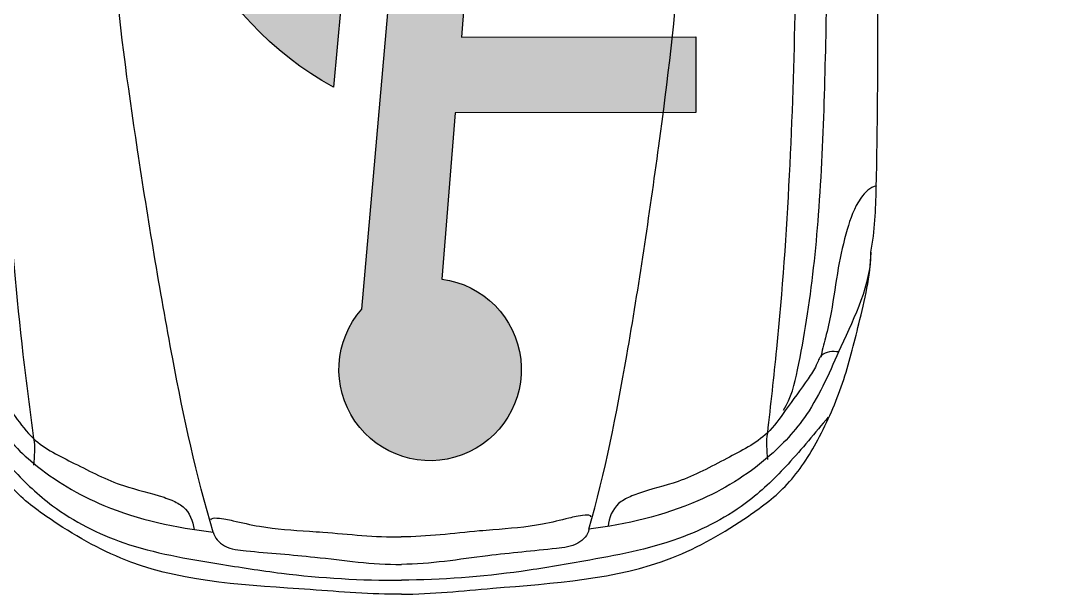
# Model space of a CAD drawing. Header units: millimetres. Extents: x 2508 to 2607, y 837 to 997.
# Drawn here: x 2547.629 to 2549.457, y 868.647 to 869.672 of the extents above; entities that cross this region are included whole.
import ezdxf

# ---------------------------------------------------------------- set-up
doc = ezdxf.new("R2010")
doc.units = ezdxf.units.MM

# ---------------------------------------------------------------- blocks, each defined once
blk = doc.blocks.new('AUDI_A4_P')
for points, knots in [([(-2.563837944040699, 2.842170943040401e-14), (-2.563837944040699, 0.05437335580077729), (-2.548287758932304, 0.2152588656675221), (-2.538324332763068, 0.4363731530283701), (-2.44309680021513, 0.6030368540099289), (-2.374675787274725, 0.6955872826237623), (-2.290350738688403, 0.7496787601176322), (-2.193926279207517, 0.7929430294952056), (-2.080824618208567, 0.821365300283702), (-2.002496856828827, 0.8415258398373737), (-1.959250107420871, 0.8423688513009893)], [0, 0, 0, 0, 0.1603904307779931, 0.4790329835027906, 0.6329673086489137, 0.7220153483891468, 0.817473764042787, 0.9275619858686533, 1.037330167210941, 1.167094244499252, 1.167094244499252, 1.167094244499252, 1.167094244499252]), ([(-1.959250107420871, 0.8423688513009893), (-2.018322871810369, 0.8411096111508982), (-2.11533360927001, 0.7912266638544736), (-2.24305396249656, 0.7372447927089922), (-2.338395197950149, 0.647851667943371), (-2.416562718818966, 0.5171648707894292), (-2.442112176360013, 0.4018564167063516), (-2.450222307800004, 0.3353044347013281)], [0, 0, 0, 0, 0.1772572169944382, 0.3124950623797501, 0.4151677555159922, 0.5597242986382909, 0.7575411745586411, 0.7575411745586411, 0.7575411745586411, 0.7575411745586411]), ([(-2.137086799449207, 0.7833590454596049), (-2.13533637403782, 0.7731895408233243), (-2.13690767263364, 0.7515781965226722), (-2.164043654223917, 0.7432403192552783), (-2.195709197194788, 0.7205327959127317), (-2.235841844045524, 0.6911928677146761), (-2.292276161678444, 0.650535975799329), (-2.326818603986453, 0.5785086880948711), (-2.367683947339174, 0.5032913861628288), (-2.380021935936441, 0.4414823692966365), (-2.393790313919055, 0.4062133099828884), (-2.40664543452408, 0.3808154986034822), (-2.430505123229182, 0.3710050909504616), (-2.445251692980946, 0.3695068570347075)], [0, 0, 0, 0, 0.0304541480921748, 0.05028178507099359, 0.07860894539906349, 0.1479133425514591, 0.1986294419780843, 0.2831705259150275, 0.3780326235377002, 0.4523267187032063, 0.4667808565054015, 0.4902598508912857, 0.534719762581449, 0.534719762581449, 0.534719762581449, 0.534719762581449]), ([(-2.253173446179858, 0.7638997046521467), (-2.281358901301587, 0.7403191966257623), (-2.333742839194997, 0.6964937603284795), (-2.415114187758718, 0.6128576003419255), (-2.478992096891886, 0.4879114397775766), (-2.503868779509048, 0.3456269910570029), (-2.531278467611173, 0.1809565042950965), (-2.538721082282279, 0.07147383219276549), (-2.538721082282279, 2.842170943040401e-14)], [0, 0, 0, 0, 0.1095129170793831, 0.2035346891517348, 0.3452507070238457, 0.5161382152736875, 0.6275464432815605, 0.8383798297061791, 0.8383798297061791, 0.8383798297061791, 0.8383798297061791]), ([(-1.246460763952086, 0.7063355083302554), (-1.336035712610396, 0.7126743155390045), (-1.527883551737432, 0.7114600925151251), (-1.822649728568592, 0.6991643176883144), (-2.077758723498221, 0.6799619987886558), (-2.23055464119426, 0.6609249276550315), (-2.280552786391354, 0.6550861281943412)], [0, 0, 0, 0, 0.2693745823607027, 0.5745351499600935, 0.8853386944333168, 1.036318733182858, 1.036318733182858, 1.036318733182858, 1.036318733182858]), ([(-2.450222307800004, 0.3353044347013281), (-2.3486052819012, 0.3652295841976354), (-2.120629835234695, 0.4115087746484392), (-1.775855358958495, 0.4652922668164194), (-1.534323017994836, 0.4973306516103264), (-1.417451471569848, 0.5051884619513203)], [0, 0, 0, 0, 0.3173741157027127, 0.6957599244951329, 1.047139902929263, 1.047139902929263, 1.047139902929263, 1.047139902929263]), ([(-2.450222307800004, 0.3353044347013281), (-2.460583023821641, 0.3336229189086453), (-2.480276620640325, 0.314225514452886), (-2.487364044949686, 0.2488482039194366), (-2.495617653994373, 0.1439618999096979), (-2.510464645476929, 0.051650748880121), (-2.510464645476929, 2.842170943040401e-14)], [0, 0, 0, 0, 0.03147543234786626, 0.07020573484824086, 0.1915752963623704, 0.3439345859606978, 0.3439345859606978, 0.3439345859606978, 0.3439345859606978]), ([(-2.428337341542942, 0.3397419192500024), (-2.424731947100383, 0.3384389586052805), (-2.425391076129586, 0.3199675193514793), (-2.431267624638224, 0.2949651472310109), (-2.445051363615789, 0.2384983280259689), (-2.44826801434516, 0.1855413683888969), (-2.45482863450178, 0.101172570156308), (-2.461486814710725, 0.04672043345973975), (-2.461486814710725, 2.842170943040401e-14)], [0, 0, 0, 0, 0.01147876698578918, 0.04034717293104761, 0.08758380894034623, 0.1755608494370627, 0.1991500640022755, 0.336965917711904, 0.336965917711904, 0.336965917711904, 0.336965917711904]), ([(-2.563837944040699, 2.842170943040401e-14), (-2.563837944040699, -0.05437335580072045), (-2.548287758932304, -0.2152588656674368), (-2.538324332763068, -0.4363731530283133), (-2.44309680021513, -0.6030368540098436), (-2.374675787274725, -0.6955872826237055), (-2.290350738688403, -0.7496787601176038), (-2.193926279207517, -0.7929430294951771), (-2.080824618208567, -0.8213653002835599), (-2.002496856828827, -0.8415258398373169), (-1.959250107420871, -0.8423688513009324)], [0, 0, 0, 0, 0.1603904307779931, 0.4790329835027906, 0.6329673086489137, 0.7220153483891468, 0.817473764042787, 0.9275619858686533, 1.037330167210941, 1.167094244499252, 1.167094244499252, 1.167094244499252, 1.167094244499252]), ([(-2.253173446179858, -0.7638997046520899), (-2.281358901301587, -0.7403191966257339), (-2.33374283919494, -0.6964937603284227), (-2.415114187758661, -0.6128576003418686), (-2.47899209689183, -0.4879114397775481), (-2.503868779509105, -0.3456269910569176), (-2.53127846761106, -0.180956504295068), (-2.538721082282279, -0.07147383219270864), (-2.538721082282279, 2.842170943040401e-14)], [0, 0, 0, 0, 0.1095129170793831, 0.2035346891517555, 0.3452507070238414, 0.5161382152736831, 0.6275464432815561, 0.8383798297061746, 0.8383798297061746, 0.8383798297061746, 0.8383798297061746]), ([(-2.450222307800004, -0.3353044347012712), (-2.460583023821641, -0.3336229189085884), (-2.480276620640382, -0.3142255144527724), (-2.487364044949572, -0.2488482039193798), (-2.495617653994429, -0.1439618999095842), (-2.510464645476929, -0.05165074888003574), (-2.510464645476929, 2.842170943040401e-14)], [0, 0, 0, 0, 0.03147543234786626, 0.07020573484826843, 0.191575296362398, 0.3439345859606971, 0.3439345859606971, 0.3439345859606971, 0.3439345859606971]), ([(-2.428337341542942, -0.3397419192499456), (-2.424731947100383, -0.3384389586052237), (-2.425391076129699, -0.319967519351394), (-2.431267624638053, -0.2949651472309256), (-2.445051363615903, -0.2384983280259405), (-2.448268014345047, -0.1855413683888685), (-2.454828634501951, -0.1011725701562511), (-2.461486814710725, -0.04672043345968291), (-2.461486814710725, 2.842170943040401e-14)], [0, 0, 0, 0, 0.01147876698581657, 0.040347172931047, 0.08758380894034562, 0.175560849437062, 0.1991500640022749, 0.3369659177119034, 0.3369659177119034, 0.3369659177119034, 0.3369659177119034]), ([(-1.959250107420871, -0.8423688513009324), (-2.018322871810369, -0.8411096111508414), (-2.115333609269896, -0.7912266638544168), (-2.243053962496674, -0.7372447927089638), (-2.338395197950149, -0.6478516679432857), (-2.416562718818909, -0.5171648707894008), (-2.442112176360013, -0.4018564167062948), (-2.450222307800004, -0.3353044347012712)], [0, 0, 0, 0, 0.1772572169944382, 0.3124950623797501, 0.4151677555160113, 0.5597242986382858, 0.757541174558636, 0.757541174558636, 0.757541174558636, 0.757541174558636]), ([(-2.450222307800004, -0.3353044347012712), (-2.3486052819012, -0.3652295841975786), (-2.120629835234695, -0.4115087746483255), (-1.775855358958495, -0.4652922668163342), (-1.534323017994836, -0.4973306516102696), (-1.417451471569848, -0.5051884619512634)], [0, 0, 0, 0, 0.3173741157027127, 0.6957599244951329, 1.047139902929263, 1.047139902929263, 1.047139902929263, 1.047139902929263]), ([(-2.137086799449207, -0.7833590454595196), (-2.13533637403782, -0.773189540823239), (-2.13690767263364, -0.7515781965226438), (-2.164043654223917, -0.7432403192551646), (-2.195709197194674, -0.7205327959126748), (-2.235841844045694, -0.6911928677146193), (-2.29227616167833, -0.6505359757992437), (-2.326818603986567, -0.5785086880947574), (-2.367683947339174, -0.5032913861629709), (-2.380021935936554, -0.4414823692964376), (-2.393790313919055, -0.4062133099828884), (-2.406645434524194, -0.3808154986033969), (-2.430505123229182, -0.3710050909503764), (-2.445251692980946, -0.3695068570346223)], [0, 0, 0, 0, 0.03045414809214692, 0.05028178507097918, 0.07860894539903426, 0.1479133425514299, 0.1986294419780729, 0.2831705259149921, 0.3780326235376648, 0.4523267187031709, 0.4667808565053925, 0.4902598508912522, 0.5347197625814276, 0.5347197625814276, 0.5347197625814276, 0.5347197625814276]), ([(-1.246460763952086, -0.7063355083301701), (-1.336035712610396, -0.7126743155389192), (-1.527883551737546, -0.7114600925150114), (-1.822649728568479, -0.699164317688286), (-2.077758723498391, -0.6799619987886558), (-2.23055464119426, -0.6609249276549463), (-2.280552786391354, -0.6550861281942559)], [0, 0, 0, 0, 0.2693745823607027, 0.5745351499600924, 0.8853386944333157, 1.03631873318286, 1.03631873318286, 1.03631873318286, 1.03631873318286]), ([(-2.240164469526746, -0.6841416137388023), (-2.219058507819796, -0.6984816541037446), (-2.163468181360201, -0.7117049489575322), (-2.047848742448025, -0.733462835963735), (-1.883566904407985, -0.7523980508318004), (-1.678476957188593, -0.7623332406075178), (-1.447043723513957, -0.7688332151982991), (-1.217705946222395, -0.7708589175603322), (-1.059165210111303, -0.7713646045173164), (-0.9898747758275022, -0.7722711088951542)], [0, 0, 0, 0, 0.07614764418993573, 0.1659032532427238, 0.3556719840498815, 0.5698710681021171, 0.7823249081538506, 1.050047116179755, 1.257935617189636, 1.257935617189636, 1.257935617189636, 1.257935617189636]), ([(-1.841140827950198, -0.8531794262073902), (-1.842989882280051, -0.8415661671751309), (-1.869368963206796, -0.8165379292992441), (-1.920792583120715, -0.7984031861791152), (-1.990259181801605, -0.781992990363932), (-2.055379905895336, -0.773627584290324), (-2.108638956484185, -0.7613111230103868), (-2.135134383675052, -0.7539158593170328), (-2.146929802105603, -0.7507505894337498)], [0, 0, 0, 0, 0.03470298838327805, 0.09597610129668976, 0.1659335997507608, 0.2471559363124847, 0.2929944240067189, 0.3295917587112938, 0.3295917587112938, 0.3295917587112938, 0.3295917587112938]), ([(-1.959250107420871, -0.8423688513009324), (-1.921689458626986, -0.8499807637150809), (-1.775334732229908, -0.8558473229782919), (-1.524491532859656, -0.8587852415998896), (-1.219362869446968, -0.8565412138315764), (-1.02187368644752, -0.8597483509347512), (-0.9300696272562163, -0.8602723513019157)], [0, 0, 0, 0, 0.1148972822364895, 0.4370608856273346, 0.7542691053940469, 1.029685620385832, 1.029685620385832, 1.029685620385832, 1.029685620385832])]:
    blk.add_open_spline(points, degree=3, knots=knots)
for points in [[(-2.280552786391354, 0.6550861281943412), (-2.296042526149904, 0.6512314288543735), (-2.312473288684089, 0.6541413953523829), (-2.328392921772377, 0.6550861281943412)], [(-2.280552786391354, -0.6550861281942559), (-2.296042526149904, -0.6512314288542882), (-2.312473288684089, -0.6541413953522976), (-2.328392921772377, -0.6550861281942559)]]:
    blk.add_open_spline(points, degree=3)
blk = doc.blocks.new('disc')
h = blk.add_hatch(color=0)
edge = h.paths.add_edge_path()
edge.add_line((-0.0656334980885731, 0.4407347073938581), (0.3526087995051057, 0.4398347656751866))
edge.add_line((0.3526087995051057, 0.4398347656751866), (0.3526087995051057, 0.5748432274667721))
edge.add_line((0.3526087995051057, 0.5748432274667721), (-0.07692140816288884, 0.575767457647089))
edge.add_line((-0.07692140816288884, 0.575767457647089), (-0.1007305296589038, 0.8725198232550611))
edge.add_arc((-0.1217039004209255, 1.033911478708433), 0.1627487288157153, 277.4042782646906, 581.4772754982926)
edge.add_line((-0.2436382537744066, 0.9261192609774298), (-0.1735598644409038, 0.1249737843190815))
edge.add_line((-0.1735598644409038, 0.1249737843190815), (0.420859355792345, 0.1249737843190815))
edge.add_line((0.420859355792345, 0.1249737843190815), (0.6762823915451008, -0.4874124716207007))
edge.add_line((0.6762823915451008, -0.4874124716207007), (0.9750609934635577, -0.3583394971865346))
edge.add_line((0.9750609934635577, -0.3583394971865346), (0.9251513534582045, -0.238543509705778))
edge.add_line((0.9251513534582045, -0.238543509705778), (0.757509245104302, -0.3071906686964212))
edge.add_line((0.757509245104302, -0.3071906686964212), (0.5144329489194206, 0.2558347656740807))
edge.add_line((0.5144329489194206, 0.2558347656740807), (-0.05125247602700256, 0.2558347656740807))
edge.add_line((-0.05125247602700256, 0.2558347656740807), (-0.06565788257285021, 0.4407347598626075))
edge.add_line((-0.06565788257285021, 0.4407347598626075), (-0.0656334980885731, 0.4407347073938581))
h = blk.add_hatch(color=0)
edge = h.paths.add_edge_path()
edge.add_arc((-3.183231456205249e-12, -9.094947017729282e-13), 0.478117870613346, 125.96659344852529, 340.8810118905234, ccw=False)
edge.add_line((-0.2808050568455656, 0.3869692730058887), (-0.2942146124732972, 0.5299213478301681))
edge.add_arc((-2.273736754432321e-12, -6.821210263296962e-13), 0.6061178706146972, 119.0392230393792, 328.6906760572423)
edge.add_line((0.5178515166662692, -0.3149740937969909), (0.4517450890125474, -0.156598444278643))
at = {"color": 0}
for points in [[(-0.0656334980885731, 0.4407347073938581), (0.3526087995051057, 0.4398347656751866), (0.3526087995051057, 0.5748432274667721), (-0.07692140816288884, 0.575767457647089), (-0.1007305296589038, 0.8725198232550611, 4.016230081423687), (-0.2436382537744066, 0.9261192609774298), (-0.1735598644409038, 0.1249737843190815), (0.420859355792345, 0.1249737843190815), (0.6762823915451008, -0.4874124716207007), (0.9750609934635577, -0.3583394971865346), (0.9251513534582045, -0.238543509705778), (0.757509245104302, -0.3071906686964212), (0.5144329489194206, 0.2558347656740807), (-0.05125247602700256, 0.2558347656740807), (-0.06565788257285021, 0.4407347598626075)], [(0.4517450890125474, -0.156598444278643, -1.362760466499573), (-0.2808050568455656, 0.3869692730058887), (-0.2942146124732972, 0.5299213478301681, 1.299129703638091), (0.5178515166662692, -0.3149740937969909)]]:
    blk.add_lwpolyline(points, format="xyb", close=True, dxfattribs=at)

msp = doc.modelspace()

# ---------------------------------------------------------------- block references
at = {"color": 1, "lineweight": -3, "rotation": 90.43332500529239}
msp.add_blockref('AUDI_A4_P', (2548.289983820364, 871.2108225893505), dxfattribs=at)
at = {"color": 1, "lineweight": -3, "xscale": -1, "rotation": 180}
msp.add_blockref('disc', (2548.481995862919, 870.0822300429998), dxfattribs=at)

doc.saveas('drawing.dxf')
